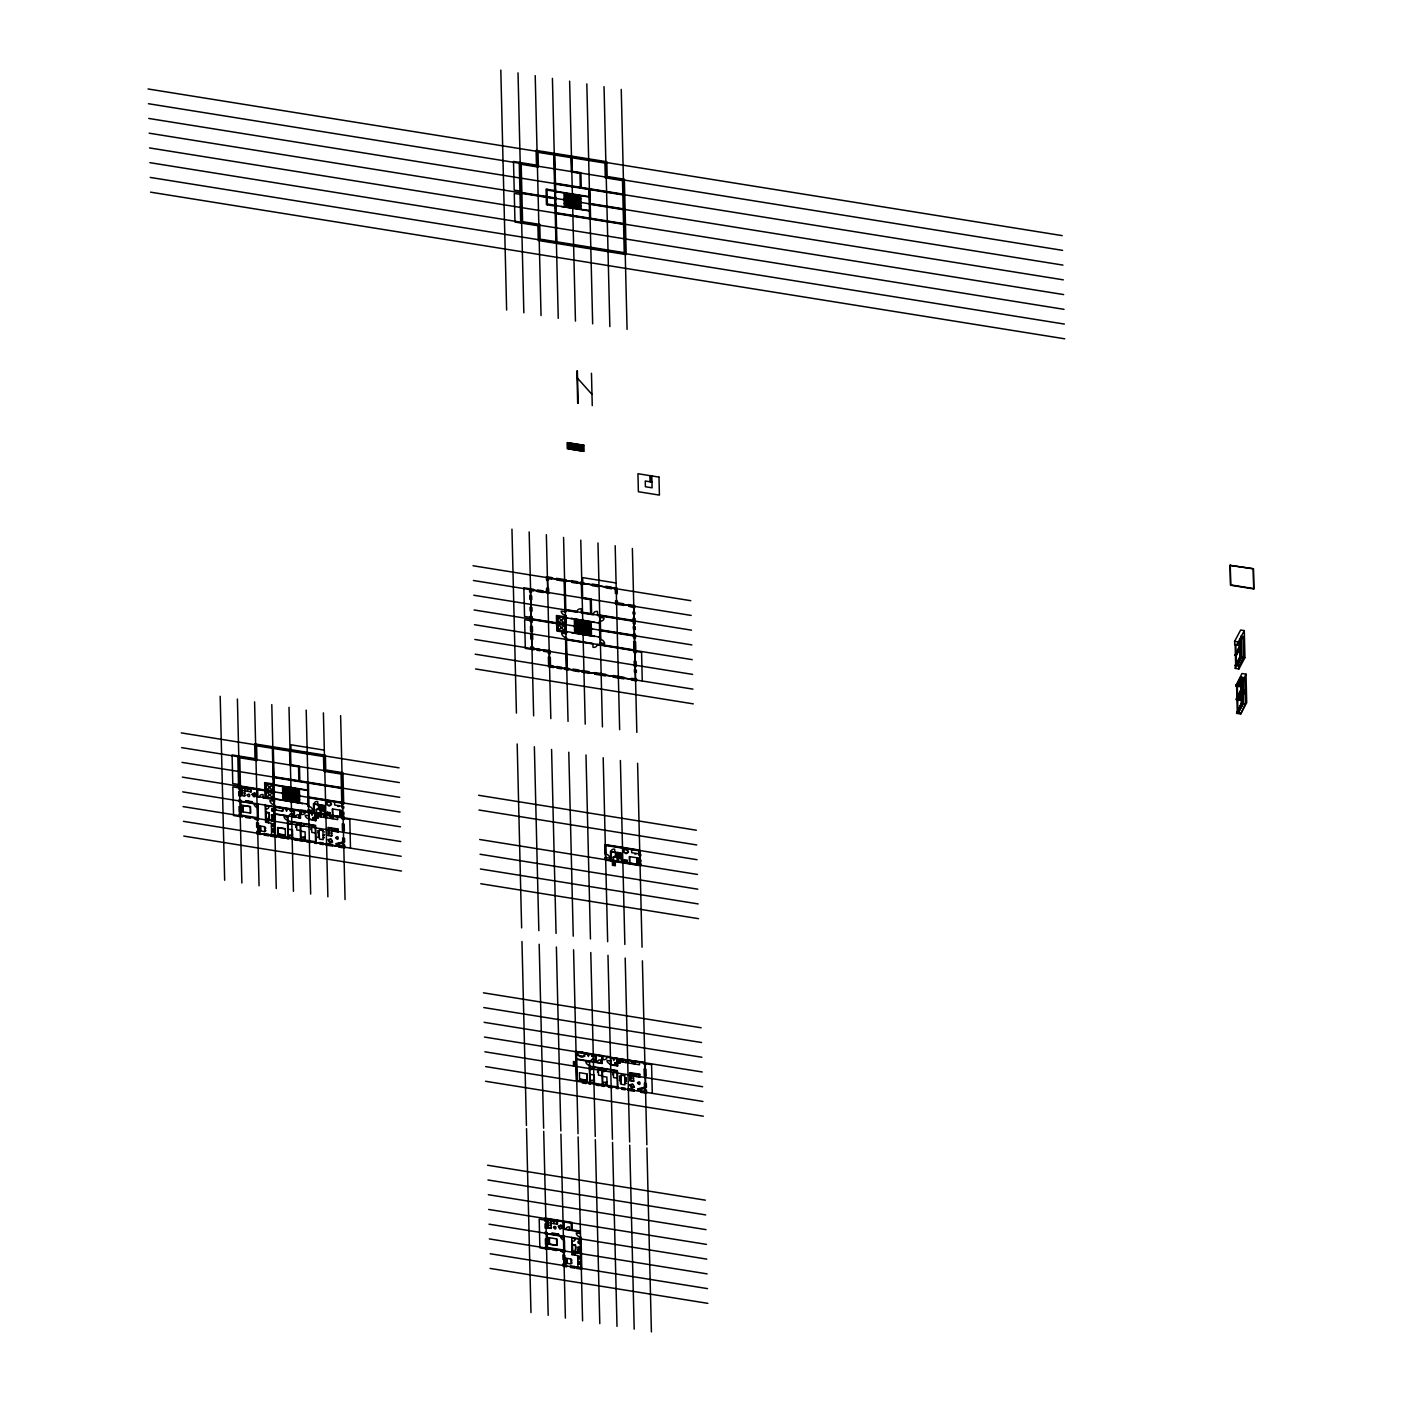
<?xml version="1.0" encoding="UTF-8"?>
<svg xmlns="http://www.w3.org/2000/svg" width="1402" height="1402" viewBox="0 0 1402 1402"><rect width="100%" height="100%" fill="white"/><g stroke="black" fill="none" stroke-linecap="round" stroke-linejoin="round"><path stroke-width="1.5" d="M317.746 837.52L319.095 836.889M324.581 832.087L324.475 831.842M324.651 834.418L324.23 834.961M620.998 1077.262L619.369 1076.21L620.963 1075.895M319.183 830.703L317.711 830.703L318.166 831.982M619.684 1078.12L620.788 1077.928M621.068 1079.978L619.666 1080.311L620.858 1081.31M626.343 1077.7L624.766 1077.858M317.956 832.858L319.008 832.735M619.719 1079.855L619.491 1080.627M1230.115 565.374L1253.441 568.774L1253.756 588.928L1230.606 585.212L1230.115 565.374L1253.441 568.774M1230.606 585.212L1230.29 565.059M1238.93 668.964L1238.86 665.88L1243.521 657.1L1243.013 636.228L1238.352 645.008L1234.706 644.429L1234.619 641.345L1240.647 630.024L1244.293 630.62L1244.941 657.661L1238.93 668.964L1235.285 668.386L1235.215 665.302L1240.332 656.136L1241.699 656.346L1235.285 668.386M1235.18 644.955L1236.529 645.183L1244.293 630.62M1241.085 646.532L1236.406 655.33L1235.039 655.102L1239.578 646.112L1240.945 646.778L1239.596 646.567M1235.039 655.102L1239.964 646.164M1235.425 655.172L1239.964 646.62M1241.068 646.077L1236.108 655.277L1236.336 665.021L1240.875 656.486L1240.647 646.725M1235.933 685.928L1240.612 677.131L1244.713 677.797L1240.034 686.577L1235.933 685.928L1241.927 673.521L1246.027 674.187L1246.711 702.682L1240.7 714.004L1236.599 713.338L1241.243 703.313L1240.945 690.835L1245.046 691.501L1245.344 703.979L1240.7 714.004M1241.313 677.709L1236.634 686.489L1238.001 686.717C1246.063 674.59 1241.331 674.222 1236.617 686.034L1236.914 698.389M1241.839 678.095L1237.318 686.594L1237.598 698.038L1242.119 689.521L1241.892 679.988M1240.034 686.577L1246.027 674.187M1245.046 691.501L1240.367 700.281L1236.266 699.633L1240.91 689.486L1240.752 683.317M1236.266 699.633L1241.594 689.591L1241.436 683.422M1237.265 712.216L1236.95 699.738L1241.629 690.958L1236.967 700.194L1238.334 700.422L1240.192 696.899M1241.261 693.499L1237.651 700.317L1237.931 711.865L1242.452 703.348L1242.26 695.655M1240.367 700.281L1245.011 690.152L1244.713 677.797M1236.599 713.338L1242.61 702.016L1242.523 697.951M1238.614 711.971L1243.276 703.191L1241.927 702.963L1237.247 711.76L1238.614 712.426L1243.294 703.646L1242.996 691.168L1238.334 700.422M272.233 820.503L274.056 817.121L272.146 816.823L272.233 820.503L274.144 820.801L272.146 816.823M574.014 1065.695L575.836 1062.313L573.926 1062.015L574.014 1065.695L575.924 1065.993L573.926 1062.015M578.553 1252.827L580.375 1249.445L578.465 1249.147L578.553 1252.827L580.463 1253.143L578.465 1249.147M317.974 837.134L319.341 836.941M619.509 1078.015L621.016 1077.963M317.798 832.735L319.235 832.77M266.24 789.764L272.794 785.102L272.934 790.833L266.24 789.764L266.1 784.033L272.794 785.102M266.433 797.142L272.969 792.481L273.11 798.211L266.433 797.142L266.292 791.411L272.969 792.481M265.188 805.098L265.609 822.291L268.413 820.293L268.483 822.764L265.556 819.837M558.014 622.611L564.568 617.967L564.708 623.697L558.014 622.611L557.873 616.88L564.568 617.967M558.206 629.989L564.743 625.327L564.883 631.058L558.206 629.989L558.066 624.258L564.743 625.327M291.16 835.785L292.562 834.786L288.304 835.312M330.224 812.669L327.42 814.667L327.367 812.214L330.224 812.669L330.294 815.14L327.367 812.214M303.831 837.8L305.233 836.801L300.957 837.345M627.22 860.32L624.416 862.318L624.346 859.864L627.22 860.32L627.272 862.773L624.346 859.864M592.941 1080.96L594.36 1079.961L590.084 1080.504M605.611 1082.992L607.013 1081.994L602.737 1082.537M572.016 1241.418L571.928 1254.632L574.75 1252.634L574.802 1255.088L571.876 1252.161M254.551 792.743L251.992 794.321M252.185 794.391L254.148 793.637M253.517 796.336L255.462 795.582M253.902 796.914L256.654 795.845M558.119 1226.137L560.87 1225.085M558.522 1226.732L560.467 1225.961M559.836 1228.66L561.799 1227.907L560.677 1226.031M562.991 1228.17L559.801 1228.818M620.052 1079.908L620.841 1079.943M620.21 1082.029L621.121 1082.134M330.854 838.782L327.963 839.605L329.593 842.725L332.677 841.971M329.137 839.973L331.205 839.377M330.276 841.971L332.344 841.375M629.743 1084.797L632.653 1083.974M632.985 1084.57L630.935 1085.166L631.881 1087.076M632.074 1087.146L634.125 1086.568M631.566 1087.987L634.475 1087.163M643.483 1088.162L638.366 1089.301M581.041 206.147L572.542 204.78M591.381 632.46L582.882 631.093M299.607 799.613L291.108 798.246M318.359 834.505L319.288 834.786M281.995 810.812C286.183 807.149 270.831 805.835 276.299 809.9M318.64 834.523L318.394 836.135M148.069 88.974L1062.225 235.624M148.437 103.713L1062.593 250.362M554.491 183.119L622.821 194.089M148.787 118.451L1062.944 265.101M589.874 189.62L622.838 194.913M554.544 185.485L555.507 185.642M554.649 189.568L555.595 189.726M554.666 190.497L546.061 189.112L546.447 204.674L555.052 206.059M555.648 191.268L589.085 196.631M547.043 190.094L554.684 191.32M555.648 191.671L589.103 197.034M564.761 196.192L571.841 197.331M573.067 197.524L580.866 198.786M519.932 191.04L514.201 190.129L513.5 161.458L536.44 165.138L536.09 150.4L606.803 161.738L607.171 176.494L624.363 179.246L626.203 254.586L538.263 240.478L537.912 225.74L514.972 222.059L514.271 193.406L520.019 194.317M521.877 192.582L546.254 196.49M547.201 196.648L554.841 197.875M590.207 203.535L623.189 208.828M149.155 133.19L1063.312 279.839M521.894 193.406L546.272 197.314M547.218 197.454L554.859 198.681M590.224 204.359L623.207 209.652M564.217 203.448L571.297 204.587M547.376 204.009L555.034 205.235M555.981 205.183L556.944 205.744M589.436 210.545L561.238 206.444M555.981 205.603L589.436 210.966M555.104 208.109L556.051 208.267M555.192 212.193L556.156 212.35M590.575 218.274L623.539 223.566M149.506 147.929L1063.662 294.578M555.227 213.437L623.557 224.39M149.874 162.667L1064.03 309.334M150.224 177.423L1064.381 324.072M150.575 192.162L1064.731 338.811M577.063 377.681L591.995 394.418M651.948 482.078L645.253 481.009L645.393 486.739L652.088 487.808L651.807 475.944M1230.763 584.914L1253.931 588.63M1234.619 641.345L1238.264 641.923L1238.352 645.008M1235.039 654.646L1236.406 655.33M1241.559 656.592L1240.192 656.381L1239.859 642.396M1243.521 657.1L1239.876 656.522L1239.526 641.906M1244.941 657.661L1241.296 657.082L1240.893 640.434M1235.653 664.916L1237.037 665.6L1241.699 656.802L1241.191 635.93M1235.215 665.302L1238.86 665.88M1241.156 677.972L1242.523 678.2M616.074 582.987L582.636 577.624L582.759 582.531M1235.916 684.842L1240.016 685.49M551.74 577.554L546.429 576.713L546.517 580.025M556.471 578.325L566.25 579.885M571.841 580.778L577.536 581.707M580.165 582.128L583.723 582.689M592.205 584.056L597.9 584.967M605.857 586.246L611.728 587.175M614.304 587.596L617.16 588.051L617.301 593.765M551.757 578.272L614.321 588.314M473.035 565.76L690.8 600.687M1240.91 689.486L1245.011 690.152M551.775 579.201L548.392 578.658L548.427 580.34M556.506 579.955L566.285 581.532M571.876 582.426L577.571 583.337M580.2 583.758L583.758 584.336M592.257 585.685L597.953 586.597M605.909 587.876L611.763 588.822M614.339 589.243L615.285 589.383L615.39 593.467M1241.646 691.414L1242.996 691.624M1241.489 691.694L1242.855 691.905L1243.136 703.471L1241.769 703.243M1236.231 698.266L1240.332 698.932M533.549 589.331L523.857 587.771L524.558 616.442L530.289 617.353M537.422 589.944L543.222 590.873M546.237 591.364L546.71 588.086M623.802 603.806L617.511 602.79L617.476 601.09M628.587 604.577L634.72 605.559L634.773 607.767M1241.243 703.313L1245.344 703.979M473.403 580.498L691.151 615.425M533.566 590.242L546.254 592.275M623.82 604.718L628.604 605.489M533.584 590.961L531.533 590.628L531.568 592.152M537.457 591.591L543.257 592.52M546.272 592.993L548.743 593.397L548.62 588.402M623.837 605.436L615.636 604.122L615.566 600.792M628.622 606.207L632.863 607.469M1236.564 712.111L1240.665 712.759M564.848 609.432L577.011 611.395M581.462 612.096L593.239 613.988M597.673 614.707L633.178 620.403M473.753 595.237L691.501 630.164M577.028 612.201L565.812 610.413L565.847 611.78M581.48 612.919L593.256 614.812M597.69 615.531L599.267 615.776L599.302 617.213M600.214 615.934L633.196 621.226M565.584 611.868L561.15 611.149A4.346 3.382 28 0 0 565.392 615.373M599.565 617.248L604.017 618.089A4.346 3.382 28 0 1 599.933 620.981L599.986 617.318M564.988 615.881L565.952 616.039M565.024 616.81L557.365 615.583L557.751 631.145L565.392 632.372M565.987 617.581L566.951 618.142L566.005 617.984M594.185 622.102L571.245 618.422L598.496 623.049M599.443 622.944L598.479 622.786L599.443 623.347M557.4 616.407L565.041 617.634M566.951 617.879L571.245 618.685M575.1 622.506L582.198 623.645M583.425 623.837L591.206 625.082M532.217 618.895L556.594 622.803M557.558 622.944L565.199 624.17M600.564 629.848L633.529 635.141M474.121 609.975L691.869 644.902M532.252 619.702L556.612 623.61M557.575 623.767L565.216 624.994M600.582 630.672L633.546 635.965M530.359 620.63L524.628 619.702L525.329 648.372L534.267 649.809M574.575 629.761L581.655 630.9M566.32 631.496L594.536 636.438L571.595 632.758M599.776 636.858L598.829 636.718L599.793 637.279M557.733 630.322L565.374 631.548M594.518 636.158L598.829 636.981M566.338 631.899L567.302 632.057M600.091 639.189L600.529 639.382A4.346 3.382 28 0 1 604.63 643.588L600.179 642.87L600.529 639.259M565.777 637.507L565.777 637.507A4.346 3.382 28 0 1 561.676 633.178L566.128 633.774M565.549 638.506L566.496 638.664M600.915 644.587L633.897 649.88M474.472 624.714L692.22 659.641M565.584 639.733L592.923 643.904M633.914 650.703L597.094 644.569A4.346 3.382 28 0 1 593.011 647.338L592.923 643.536L566.513 639.067L566.478 637.612M635.825 651.422L641.573 652.333L642.256 681.004M534.232 648.162L532.9 646.883M536.896 648.6L539.945 649.091M543.59 649.669L550.127 650.721L550.215 653.735M534.25 648.881L543.608 650.388M474.84 639.452L692.588 674.397M536.931 650.23L539.98 650.721M543.625 651.317L548.27 652.053L548.287 653.42M553.51 665.95L550.495 665.459L550.303 657.31M556.962 666.493L561.606 667.247M564.515 667.72L568.634 668.368M572.945 669.069L579.114 670.051M581.848 670.489L588.945 671.628M594.781 672.574L605.664 674.309M613.042 675.501L619.404 676.518M620.806 676.745L623.96 677.254M631.268 678.428L634.58 678.621M475.19 654.191L692.938 689.136M553.527 666.861L631.286 679.339M553.545 667.58L548.62 666.791L548.375 657.012M556.997 668.141L561.641 668.877M564.568 669.35L568.669 670.016M572.997 670.699L579.166 671.698M581.883 672.136L588.98 673.275M594.816 674.204L605.699 675.957M613.077 677.131L619.439 678.147M620.841 678.375L623.995 678.883M631.303 680.058L636.543 680.899L636.508 678.918M475.541 668.947L693.289 703.874M324.318 750.14L290.862 744.777L290.985 749.684M181.261 732.895L399.027 767.84M181.629 747.634L399.377 782.579M478.608 795.284L696.356 830.212M273.075 776.585L341.405 787.556M181.98 762.39L399.728 797.317M478.976 810.023L696.724 844.95M308.458 783.07L341.422 788.362M273.127 778.934L274.073 779.091M273.215 783.035L274.179 783.192M273.25 783.963L265.591 782.737L265.977 798.281L273.618 799.508M265.626 783.543L273.267 784.769M274.214 784.717L307.669 790.097M274.231 785.138L307.669 790.5M283.327 789.659L290.424 790.798M291.651 790.991L299.432 792.235M238.515 784.507L232.785 783.578L232.084 754.924L255.024 758.605L254.656 743.866L325.387 755.205L325.737 769.943L342.947 772.712L343.718 804.187M240.461 786.031L264.82 789.939M265.784 790.097L273.425 791.324M308.79 797.002L341.755 802.294M182.348 777.129L400.096 812.056M604.823 844.898L697.074 859.706M240.478 786.855L264.838 790.763M265.802 790.921L273.443 792.148M308.808 797.826L341.773 803.101M605.787 845.459L638.769 850.751M241.004 787.328L250.993 788.923M625.204 848.964L626.431 849.156M625.257 849.034L626.396 849.226M241.968 788.099L250.275 789.431L251.063 791.937M639.978 851.838L639.557 854.116M238.585 787.784L232.855 786.855L233.556 815.526L242.493 816.963M341.86 806.185L334.692 805.028L334.605 801.962M638.839 853.818L631.671 852.679L631.601 849.594M241.88 790.395L247.418 791.271M247.821 791.341L250.485 791.762M282.801 796.914L289.881 798.053M337.672 806.255L338.898 806.448M634.668 853.906L635.895 854.098M328.331 805.782L329.558 805.992M625.31 853.432L626.536 853.625M640.083 855.798L639.698 859.812M321.566 813.738L321.356 804.923L313.47 803.661L313.68 812.477M614.865 852.083L610.466 851.312L610.676 860.109M614.847 852.013L621.209 853.135L621.419 861.844M321.356 805.028L324.23 805.484L324.44 814.194M241.933 792.708L244.614 793.146M313.96 804.152L320.41 805.414M321.531 805.396L323.722 805.747L323.792 808.2L321.584 807.85M610.939 851.803L617.406 853.064M318.885 805.431L319.989 807.184L318.937 807.026M615.881 853.064L616.968 854.834L615.916 854.659M620.473 853.555L618.983 853.31L619.018 855.36L620.525 855.606M274.547 798.649L302.762 803.574L274.564 799.052M308.002 804.012L307.056 803.854L308.019 804.415M265.959 797.475L273.6 798.702M302.744 803.311L307.056 804.117M265.013 797.72L257.845 796.581L257.67 789.624M263.085 797.773L265.031 798.141L264.645 782.579M244.929 795.495L242.143 795.057L241.827 788.187M318.745 807.254L320.462 807.517M340.3 810.794L341.422 810.969M615.741 854.887L617.458 855.167M638.401 858.62L637.279 858.427L637.191 860.477M320.234 807.973L317.763 808.376L320.269 809.41M321.426 808.148L324.3 808.603M617.231 855.623L614.742 856.009L617.266 857.06M618.422 855.798L621.296 856.254M241.197 795.512L244.807 796.091L244.807 793.339M308.405 809.953L312.856 810.549A4.346 3.382 28 0 0 308.615 806.308L308.317 806.273M605.313 853.783L605.822 857.656M274.354 801.155L274.441 804.958M274.354 801.278L269.92 800.56A4.346 3.382 28 0 0 274.161 804.801M340.353 812.967L341.475 813.16L341.562 811.11M637.332 860.618L638.453 860.793L638.558 858.76M316.414 809.234L320.339 809.865M613.41 856.885L617.318 857.516M321.496 810.601L324.353 811.075M618.475 858.252L621.349 858.707M340.371 813.843L341.492 814.019M638.471 861.669L637.367 861.476L637.262 863.527M640.223 861.95L640.258 863.474M605.401 857.463L609.835 858.182A4.346 3.382 28 0 0 605.594 853.958M340.423 816.034L341.545 816.209M637.419 863.667L638.523 863.842L638.629 861.809M273.776 805.659L274.722 805.817M316.729 812.757L320.375 813.335L320.287 810.233M613.726 860.407L617.353 860.986L617.283 857.866M301.027 810.444L274.739 806.22L274.704 805.011M305.461 811.145L308.195 811.583L308.142 809.9M309.141 811.74L342.123 817.033M606.137 859.391L639.102 864.666M182.698 791.867L400.446 826.794M479.694 839.5L697.442 874.445M301.027 811.039L305.478 811.74M240.829 801.593L257.547 804.275L257.88 817.787M301.044 811.25L265.679 805.589L266.012 819.504L271.743 820.433M305.478 811.968L342.141 817.857M605.909 860.162L639.119 865.49L638.944 858.129L629.393 856.587L629.551 863.141M257.968 804.713L254.218 804.1A3.698 2.892 28 0 0 257.828 807.71M265.276 805.764L269.026 806.483A3.698 2.892 28 0 1 265.574 808.954M285.693 809.252L287.182 809.497M301.044 811.74L305.496 812.459L305.461 810.707L301.009 810.005L301.255 814.492A4.346 3.382 28 0 0 305.338 811.6L305.321 811.355M311.156 813.318L312.646 813.546M344.051 818.558L349.799 819.487L350.482 848.14M330.592 816.612L332.975 816.998M290.459 811.197L292.597 811.53M330.627 817.892L333.01 818.277M272.146 808.884L273.863 809.164M272.339 809.164L273.425 810.934L272.374 810.759M274.827 809.9L282.959 811.215L282.889 808.341M240.916 805.046L250.467 806.571L250.625 813.125L241.074 811.6M308.948 815.841L305.198 815.245A3.698 2.892 28 0 0 308.808 818.838M317.851 817.629L315.941 817.313L317.763 813.931L317.851 817.629L315.853 813.633L316.028 820.801M614.847 865.262L612.937 864.964L614.759 861.582L614.847 865.262L612.849 861.284L612.937 865.367M242.599 806.045L241.495 805.87L241.389 807.903M313.277 817.366L314.994 817.646M315.468 817.646L318.342 818.12L318.236 813.616M272.181 810.987L273.916 811.267M313.47 817.664L314.574 819.416L313.522 819.259M241.547 808.06L242.651 808.235M314.907 813.475L315.064 820.643L309.018 818.873M313.329 819.487L315.047 819.749M265.837 812.144L269.184 812.669L269.359 819.627M274.915 813.791L300.484 817.892M308.615 819.206L315.064 820.24M241.565 808.919L242.686 809.094M274.932 814.212L289.127 816.122A3.698 2.892 28 0 1 292.597 813.773L292.825 817.068M292.668 816.98L295.436 817.436A3.698 2.892 28 0 1 298.906 814.79L298.976 817.997L300.501 818.312L300.308 810.724M273.758 814.544L271.269 814.948L273.793 815.999M287.778 817.103L284.028 816.507A3.698 2.892 28 0 0 287.638 820.1M241.617 811.11L242.739 811.285M274.512 816.788L271.655 816.332L271.76 820.836M337.952 829.003L327.963 827.408L328.015 835.452M328.944 828.179L337.251 829.511L337.461 831.929M258.354 817.874L241.162 815.105L240.793 800.156M266.012 819.101L272.216 820.1M300.168 824.394L296.593 823.833L296.733 829.966L300.326 830.545M315.222 826.812L311.647 826.234L311.787 832.385L315.38 832.963M183.066 806.606L400.814 841.533M480.045 854.256L697.793 889.183M328.857 830.475L334.377 831.351M334.78 831.421L338.022 832.034M245.806 817.489L250.292 818.207M254.375 818.856L256.496 819.802M265.609 822.291L271.34 823.219L271.62 834.681M328.909 832.788L331.573 833.226M271.357 823.78L274.231 824.236M331.906 835.574L329.102 835.136L328.804 828.267M271.41 826.234L274.284 826.689M288.146 829.178L292.457 829.861L292.65 838.045M300.817 831.211L305.11 831.894L305.303 840.096M328.173 835.592L331.783 836.17L331.783 833.419M285.114 828.862L277.824 827.706L277.982 833.857L285.254 835.031M323.056 835.399L324.177 835.715M258.546 825.743L260.124 825.988M323.336 837.572L324.23 837.853M258.722 827.408L260.159 827.636M323.108 837.537L323.95 837.52M258.774 829.038L260.211 829.265M304.304 837.467L304.83 839.605L301.483 839.062L301.43 837.432M258.494 823.027L258.669 830.65L260.246 830.913M278.788 834.278L281.048 834.646M282.345 834.856L284.606 835.206M278.823 835.487L281.083 835.855M282.38 836.048L284.641 836.416M292.159 837.572L288.812 837.029L288.777 835.399M260.316 832.876L258.704 831.649M264.154 833.489L268.641 834.208M270.253 834.453L316.431 841.866M319.761 842.409L323.336 842.97M325.825 843.373L332.414 844.442M338.758 845.459L342.824 846.107L342.789 844.687M270.271 835.066L268.816 835.241M276.439 836.468L280.575 837.134M284.396 837.345L287.13 838.186M288.812 838.045L294.227 838.922M302.446 840.639L306.495 840.885M314.486 842.164L310.648 841.971M319.779 843.023L316.607 842.917M325.842 844.407L323.354 844.004M332.449 845.459L338.793 846.475M183.417 821.344L401.165 856.272M480.413 868.995L698.161 903.922M260.369 834.505L256.846 833.945L256.776 831.333M264.189 835.119L268.676 835.837M270.288 836.1L276.439 837.082M280.593 837.748L284.273 838.343M287.13 838.799L288.689 839.044M294.262 839.938L297.382 840.446M299.45 840.779L302.446 841.253M306.53 841.919L310.525 842.549M314.504 843.198L316.484 843.513M319.796 844.039L323.371 844.617M325.86 845.02L332.467 846.072M338.793 847.088L344.769 848.052L344.699 844.985M183.767 836.083L401.515 871.028M480.763 883.733L698.511 918.661M483.41 992.826L701.158 1027.771M483.778 1007.565L701.526 1042.51M484.128 1022.321L701.876 1057.248M576.52 1051.412L602.807 1055.636M607.241 1056.337L609.975 1056.775M602.825 1056.214L607.259 1056.565M484.479 1037.059L702.227 1071.987M575.591 1052.078L602.825 1056.442M607.276 1057.161L643.921 1063.049M612.937 1058.492L614.427 1058.738M587.473 1054.444L588.963 1054.69M592.24 1056.389L594.378 1056.722M645.148 1064.714L644.78 1068.885M576.608 1055.093L584.739 1056.407L584.669 1053.533M610.729 1061.034L606.978 1060.438A3.698 2.892 28 0 0 610.589 1064.03L610.816 1064.065M619.631 1062.821L617.721 1062.506L619.544 1059.123L619.631 1062.821L617.634 1058.825L617.809 1065.993M615.057 1062.558L616.792 1062.839M617.266 1062.839L620.122 1063.294L620.017 1058.79M615.268 1062.856L616.354 1064.609L615.303 1064.451M615.11 1064.679L616.827 1064.942M576.713 1058.983L602.264 1063.084M610.396 1064.398L616.845 1065.432M576.713 1059.404L602.282 1063.505L602.106 1055.916M610.413 1064.801L616.862 1065.835L616.687 1058.668M576.31 1061.98L573.436 1061.524L573.541 1066.028M589.646 1082.484L589.646 1065.327M589.243 1065.38L590.137 1082.554M589.734 1066.168L617.441 1070.62L617.844 1087.006M629.761 1072.6L639.733 1074.195M589.751 1066.589L616.985 1070.953L617.371 1086.918M639.032 1074.703L630.725 1073.371L630.742 1080.171M645.428 1076.017L645.603 1083.413M601.949 1069.586L598.374 1069.025L598.514 1075.159L602.106 1075.737M617.003 1072.004L613.428 1071.426L613.568 1077.577L617.16 1078.156M484.847 1051.798L702.595 1086.725M630.637 1075.667L636.175 1076.543M636.578 1076.613L639.82 1077.209L639.89 1074.353M630.69 1077.98L633.371 1078.401M619.824 1077.087L620.771 1077.209M624.784 1078.576L626.414 1079.365M630.9 1080.329L633.686 1080.767M624.819 1079.943L625.064 1079.978M589.927 1074.37L594.238 1075.054L594.43 1083.238M602.597 1076.403L606.891 1077.087L607.101 1085.288M629.954 1080.784L633.564 1081.363M624.836 1080.591L626.361 1081.117M624.889 1082.73L626.501 1083.448M620.385 1083.518L621.156 1083.483M645.218 1087.163L645.288 1089.985M606.085 1082.659L606.61 1084.797L603.263 1084.254L603.228 1082.607M579.762 1079.049L587.052 1080.223L586.895 1074.055M582.829 1079.838L580.568 1079.47L580.463 1080.521L582.864 1081.03M584.126 1080.048L586.404 1080.399M584.161 1081.24L586.422 1081.608M593.94 1082.765L590.592 1082.221L590.557 1080.591M618.229 1087.058L576.275 1080.329L575.574 1051.255M621.542 1087.601L625.117 1088.162M627.605 1088.565L634.195 1089.617M640.539 1090.651L644.605 1091.299L644.569 1089.862M485.688 1066.607L702.945 1101.464M582.373 1082.94L586.054 1083.536M588.928 1083.991L590.47 1084.237M596.043 1085.13L599.162 1085.639M601.23 1085.972L604.244 1086.445M608.31 1087.111L612.306 1087.742M616.284 1088.39L618.264 1088.706M621.594 1089.231L625.152 1089.81M627.64 1090.213L634.247 1091.264M640.591 1092.281L646.567 1093.245L646.48 1090.178M485.565 1081.275L703.313 1116.202M487.598 1165.237L705.346 1200.165M487.949 1179.976L705.697 1214.903M488.317 1194.714L706.065 1229.642M488.667 1209.453L706.415 1244.38M546.798 1219.179L571.175 1223.087M557.313 1221.247L547.323 1219.652L547.376 1227.696M548.305 1220.423L556.612 1221.755M544.922 1220.108L539.192 1219.179L539.875 1247.85L548.813 1249.287M548.217 1222.719L553.737 1223.613M554.14 1223.666L557.383 1224.279M548.27 1225.033L550.933 1225.471M572.279 1229.799L579.937 1231.026L579.99 1233.374M571.333 1230.062L564.165 1228.906L564.007 1221.948M579.955 1231.85L572.314 1230.623L572.104 1222.421M548.462 1227.381L551.284 1228.327M547.516 1227.837L551.144 1228.415M552.423 1233.62L558.066 1234.408M580.095 1237.984L581.059 1238.141M489.035 1224.191L706.783 1259.119M547.166 1233.935L563.884 1236.617L564.217 1250.128M564.305 1237.037L560.555 1236.441A3.698 2.892 28 0 0 564.165 1240.034L564.358 1236.284M578.465 1241.208L580.183 1241.489M578.658 1241.506L579.745 1243.259L578.693 1243.101M547.236 1237.37L556.804 1238.912L556.962 1245.449L547.393 1243.924M547.814 1238.194L548.936 1238.369M578.518 1243.329L580.235 1243.592M547.867 1240.384L548.988 1240.56M572.174 1244.468L575.503 1244.994L575.679 1251.968M547.884 1241.243L549.006 1241.436M580.077 1246.886L577.589 1247.272L580.113 1248.323M547.937 1243.434L549.058 1243.609M580.849 1249.112L577.975 1248.656L578.097 1253.16M564.691 1250.198L547.481 1247.447L547.13 1232.481M572.331 1251.425L578.553 1252.424M578.08 1252.757L572.349 1251.828L571.736 1238.229M489.386 1238.93L707.134 1273.875M551.967 1249.182L548.795 1248.253M560.537 1250.549L556.594 1249.515M552.125 1249.813L556.612 1250.531M560.695 1251.197L562.833 1252.126M563.551 1252.249L563.622 1255.053M571.928 1254.632L577.677 1255.544L577.957 1267.005M577.677 1256.104L580.551 1256.56M577.747 1258.558L580.603 1259.014M564.883 1258.067L566.443 1258.33M580.463 1261.747L578.272 1261.397L578.325 1263.85L580.533 1264.201M563.727 1259.644L563.832 1263.658M565.059 1259.732L566.496 1259.96M565.094 1261.362L566.531 1261.607M565.006 1262.992L566.566 1263.237M566.653 1265.2L565.024 1263.973M570.474 1265.813L574.96 1266.532M576.572 1266.795L581.777 1267.618L581.094 1239.368L572.016 1238.281M490.227 1253.756L707.502 1288.613M566.688 1266.83L563.183 1266.269L563.113 1263.675M570.509 1267.443L575.013 1268.162M576.625 1268.424L581.812 1269.266M490.104 1268.424L707.852 1303.352M620.14 1079.312L620.823 1079.295M625.905 1078.699L625.029 1078.611M626.484 1081.433L625.082 1080.627M557.873 616.88L564.708 623.697M558.066 624.258L564.883 631.058M620.034 1059.211L622.961 1062.12L622.891 1059.667L620.087 1061.664L639.487 1064.766L639.417 1062.313M318.236 814.019L321.163 816.928L321.111 814.474L318.307 816.472L337.689 819.592L337.637 817.121M266.1 784.033L272.934 790.833M266.292 791.411L273.11 798.211M561.063 1225.155L563.026 1228.012M558.627 1227.101L559.486 1228.38M254.743 792.813L256.689 795.688M254.34 793.707L255.497 795.407M252.29 794.776L253.166 796.038M633.301 1084.885L634.054 1086.199M629.691 1084.955L631.373 1087.899M331.52 839.693L332.274 841.007M329.084 840.131L330.083 841.883M570.684 194.089L572.997 200.574M571.385 201.537L573.681 208.022L573.611 201.906M570.877 201.45L573.173 207.952M581.567 620.473L583.863 626.974M581.041 620.403L583.337 626.887M581.217 627.763L583.512 634.247M289.793 787.626L292.089 794.11M289.268 787.538L291.563 794.04M289.443 794.916L291.739 801.401M1253.283 569.089L1253.756 588.928M1242.715 679.83L1242.961 689.819M1242.558 680.11L1242.803 689.644M1242.172 683.703L1242.365 691.852M1240.437 638.471L1240.63 646.269L1236.091 654.822L1235.845 645.06M1241.734 695.269L1241.927 703.436M1239.981 642.151L1240.332 656.592L1235.67 665.372L1235.162 644.499M650.843 475.786L651.001 481.938M649.897 475.628L650.037 481.78M652.28 1093.332L651.58 1064.679L645.849 1063.75L645.866 1064.714M634.878 612.376L634.931 614.164M635.036 618.457L635.159 624.03M635.229 626.747L635.299 629.41M635.421 634.247L635.509 638.068M635.597 641.853L635.877 652.929M636.07 661.446L636.193 666.616M636.28 669.963L636.35 672.434M640.749 854.309L640.802 855.798M640.889 860.004L640.942 861.95M640.977 863.579L641.029 865.805M645.971 1069.2L646.147 1076.017M646.322 1083.518L646.41 1087.233M621.244 89.413L627.062 329.365M632.372 548.48L636.841 732.422M637.595 763.266L642.063 947.209M642.396 960.826L646.865 1144.768M646.935 1147.958L651.404 1331.9M633.704 607.592L635.421 678.761M632.968 612.061L633.021 613.866M633.126 618.142L633.248 623.715M633.318 626.431L633.389 629.112M633.511 633.949L633.599 637.77M633.686 641.555L633.949 652.631M634.16 661.148L634.282 666.3M634.37 669.665L634.423 672.119M638.874 855.483L638.751 849.927L605.769 844.652L605.997 853.906M643.956 1064.398L643.904 1062.225L610.957 1057.756M644.061 1068.885L644.237 1075.702M644.412 1083.22L644.499 1086.936M636.806 857.919L636.946 864.158L629.761 863.019L629.603 856.762M639.189 1074.843L639.242 1077.122M636.315 1074.265L636.368 1076.403M628.341 851.207L628.447 852.223M633.441 1073.792L633.564 1078.261M633.564 1078.611L633.704 1081.257M629.621 1072.688L629.813 1080.644M623.207 850.331L623.224 851.4M628.376 1060.543L628.429 1062.996M604.034 86.661L609.852 326.613M615.18 545.711L619.649 729.671M620.385 760.515L624.854 944.457M625.187 958.057L629.656 1141.999M629.726 1145.189L634.195 1329.149M625.502 1060.087L625.572 1062.541M618.352 852.574L618.562 861.371M617.861 852.504L618.072 861.301M617.406 852.837L617.599 861.231M616.968 855.658L617.003 856.937M615.496 852.889L615.548 854.712M615.215 861.249L615.338 865.753L612.464 865.297L612.359 860.793M614.865 852.363L614.637 849.121A3.698 2.892 28 0 0 611.184 851.592L611.184 851.768M613.463 857.253L613.533 860.197M613.217 857.008L613.305 860.372M617.143 1058.335L617.336 1065.906M611.027 851.47L611.149 860.197M615.075 1062.979L615.11 1064.258M614.882 1062.663L614.917 1064.504M614.532 1058.528L613.831 1060.56L612.849 1058.265M612.692 1073.879L612.727 1074.861L612.604 1073.844M589.856 188.797L590.592 219.098M600.196 615.11L600.249 617.371M600.354 621.174L600.792 639.294M600.88 643.097L600.932 645.411M606.085 857.709L606.155 860.197M610.711 1057.704L610.886 1064.872M586.825 83.892L592.66 323.844M597.971 542.96L602.439 726.902M603.193 757.746L607.662 941.688M607.977 955.305L612.446 1139.248M612.534 1142.437L617.003 1326.38M599.39 621.016L599.828 639.137M599.933 642.957L599.968 644.447L597.234 644.587M604.823 844.495L605.051 853.748M605.138 857.551L605.173 859.233M597.69 615.303L597.462 611.465A4.346 3.382 28 0 0 593.379 614.374M591.469 373.265L592.257 405.616M602.948 1055.881L603.053 1059.684A4.346 3.382 28 0 0 607.119 1056.793M581.252 187.412L580.901 172.674L572.296 171.307L571.963 157.795M591.609 613.726L591.241 598.987L582.636 597.602L582.321 584.091M602.632 1068.236L602.842 1071.549A3.698 2.892 28 0 0 606.312 1069.078M602.404 1068.622L602.79 1084.587M580.778 195.702L580.936 201.853M580.971 203.08L581.111 209.213M591.136 622.015L591.276 628.166M591.311 629.393L591.469 635.527M601.616 1055.846L601.791 1063.014M601.931 1068.534L602.317 1084.517M580.288 187.272L579.955 173.34L571.35 171.973L571 157.637M590.645 613.585L590.312 599.653L581.707 598.268L581.357 583.951M579.727 195.544L579.885 201.678M579.92 202.904L580.06 209.056M590.084 621.857L590.224 627.991M590.26 629.218L590.417 635.369M600.915 1063.277L600.687 1059.965A3.698 2.892 28 0 0 597.217 1062.436M578.675 195.369L578.833 201.52M578.868 202.747L579.008 208.88M589.033 621.682L589.19 627.816M589.208 629.042L589.366 635.194M577.624 195.193L577.782 201.345M577.817 202.571L577.957 208.705M587.981 621.507L588.139 627.658M588.157 628.885L588.314 635.018M582.882 445.1L583.039 451.251M576.572 195.036L576.73 201.169M576.765 202.396L576.905 208.547M586.93 621.349L587.087 627.483M587.105 628.709L587.263 634.861M597.55 1071.426L597.585 1072.477M581.83 444.942L581.988 451.076M575.521 194.86L575.679 201.012M575.714 202.239L575.854 208.372M585.878 621.174L586.036 627.325M586.054 628.552L586.211 634.685M596.13 1055.373L596.306 1062.138M580.778 444.767L580.936 450.901M595.657 1055.303L595.815 1062.05M574.47 194.703L574.627 200.836M574.662 202.063L574.802 208.215M584.827 620.998L584.985 627.15M585.002 628.376L585.16 634.51M579.727 444.592L579.885 450.743M594.501 1055.11L594.536 1056.582M594.588 1061.857L594.378 1058.966A3.698 2.892 28 0 0 590.925 1061.419M573.418 194.528L573.576 200.661L571.333 194.51M583.775 620.841L583.933 626.974M583.951 628.201L584.108 634.352L581.865 628.201M594.238 1056.372L592.345 1055.18L592.363 1056.074M577.379 371.004L578.167 403.355M576.905 370.934L577.677 403.285M578.675 444.434L578.833 450.568M569.633 81.141L575.451 321.093M580.778 540.191L585.23 724.151M585.983 754.995L590.452 938.937M590.785 952.536L595.254 1136.479M595.324 1139.668L599.793 1323.628M577.642 444.259L577.782 450.41M571.368 196L571.473 200.328M571.543 203.378L571.648 207.706M581.48 612.692L581.234 608.871A4.346 3.382 28 0 0 577.168 611.763M581.725 622.313L581.83 626.641M581.9 629.673L582.005 634.019M592.03 1054.725L592.065 1056.197M570.263 194.019L570.421 200.171M570.456 201.397L570.596 207.531M576.59 444.084L576.73 450.235M580.621 620.332L580.778 626.466M580.796 627.693L580.954 633.844M575.539 443.926L575.679 450.06M569.23 193.844L569.37 199.995M569.405 201.222L569.545 207.373M579.569 620.157L579.727 626.308M579.745 627.535L579.902 633.669M590.084 1066.291L590.154 1069.498A3.698 2.892 28 0 0 593.624 1067.045M574.487 443.751L574.627 449.902M589.646 1065.45L589.559 1062.173L585.826 1061.7A3.698 2.892 28 0 0 589.418 1065.292M568.178 193.686L568.318 199.82M568.353 201.047L568.493 207.198M578.518 619.999L578.675 626.133M578.693 627.36L578.851 633.511M589.05 1054.479L588.349 1056.495L587.368 1054.216M573.436 443.593L573.576 449.727M567.127 193.511L567.267 199.662M567.302 200.889L567.442 207.023M577.466 619.824L577.624 625.975M577.642 627.202L577.799 633.336M572.384 443.418L572.524 449.551M566.075 193.353L566.215 199.487M566.25 200.714L566.39 206.865M576.415 619.649L576.572 625.8M576.59 627.027L576.748 633.161M587.263 1082.099L587.052 1073.897L579.412 1072.67L579.604 1080.872M565.024 193.178L565.164 199.312M565.199 200.556L565.339 206.69M571.333 443.242L571.473 449.394M575.363 619.491L575.521 625.625M575.539 626.852L575.696 633.003M586.544 1080.556L586.562 1081.503M570.281 443.085L570.421 449.218M563.972 193.003L564.112 199.154M564.147 200.381L564.287 206.515M574.312 619.316L574.47 625.467M574.487 626.694L574.645 632.828M569.23 442.909L569.37 449.061M583.986 1080.136L584.021 1081.1M568.178 442.734L568.318 448.885M582.987 1079.978L583.004 1080.942M554.754 155.026L555.437 183.276M555.683 193.003L555.472 184.1L588.91 189.463L589.611 218.134L556.156 212.771L555.946 203.851M555.788 197.104L555.84 199.767M556.173 213.577L556.874 241.827M565.111 581.339L565.795 609.59M565.935 615.601L566.04 619.316M566.128 623.417L566.198 626.081M566.303 630.164L566.39 633.809M566.531 639.89L567.214 668.141M576.537 1052.236L577.221 1080.486M581.041 1237.335L581.059 1238.544M555.437 192.968L555.543 197.069M555.613 199.715L555.7 203.816M565.795 619.281L565.9 623.364M565.952 626.028L566.058 630.129M552.423 78.372L558.241 318.324M563.569 537.439L568.038 721.382M568.791 752.226L573.243 936.168M573.576 949.785L578.045 1133.727M578.115 1136.917L582.584 1320.859M554.964 192.898L555.069 196.981M555.122 199.645L555.227 203.746M565.321 619.193L565.409 623.294M565.479 625.958L565.584 630.059M580.253 1233.532L576.24 1232.901A4.346 3.382 28 0 0 580.481 1237.125M553.808 154.868L554.719 192.845M554.824 196.946L554.894 199.61M554.982 203.711L555.911 241.687M564.147 581.182L564.901 611.622M564.988 615.443L565.076 619.158M565.181 623.259L565.234 625.923M565.339 630.006L565.427 633.651M565.514 637.472L566.268 668M580.077 1237.177L580.814 1267.478M579.815 1246.921L579.85 1248.201M580.077 1263.921L580.025 1261.87L578.518 1261.625L578.57 1263.675M578.483 1241.629L578.5 1242.908M578.272 1241.331L578.325 1243.153M547.025 189.27L547.393 204.832M556.419 615.425L556.787 630.988M571.525 1237.423L575.363 1238.807A3.698 2.892 28 0 1 571.893 1241.278M571.806 1259.872L571.823 1260.924M571.858 1262.308L571.876 1263.36M569.562 1230.185L569.335 1226.89A3.698 2.892 28 0 0 565.882 1229.344M566.601 1258.47L566.706 1263.132M564.445 1240.209L564.743 1252.424M564.813 1255.368L565.129 1263.009M563.516 1221.861L563.709 1229.239L571.35 1230.465L571.157 1222.281L546.78 1218.373L546.85 1221.598M547.586 580.2L547.779 588.262M549.374 653.595L549.461 657.188M535.213 75.62L541.049 315.573M546.359 534.688L550.828 718.63M551.582 749.474L556.051 933.417M556.384 947.016L560.835 1130.958M560.923 1134.165L565.392 1318.108M562.903 1255.053L563.008 1259.522M557.453 1221.405L557.523 1224.174M556.752 1221.896L556.804 1224.174M556.594 1239.035L556.752 1245.274L549.549 1244.135L549.391 1237.878M553.895 1221.317L553.948 1223.473M551.021 1220.862L551.126 1225.33M551.144 1225.681L551.196 1227.819M549.076 1238.527L549.128 1240.455M549.146 1241.576L549.198 1243.504M548.147 1220.529L548.322 1227.241M547.674 1238.299L547.726 1240.244M547.744 1241.348L547.796 1243.294M531.673 595.885L531.761 599.653M531.954 607.557L532.041 611.219M532.164 616.512L532.304 622.032M532.409 626.554L532.532 631.583M532.62 635.159L532.725 639.382M546.92 1224.156L547.025 1228.52M518.021 72.851L523.84 312.804M529.167 531.919L533.636 715.861M534.372 746.705L538.841 930.648M539.174 944.265L543.643 1128.207M543.713 1131.396L548.182 1315.339M530.499 591.977L531.831 646.708M519.231 162.387L520.703 222.988M529.588 588.682L529.658 591.837M529.763 595.57L529.851 599.337M530.044 607.241L530.131 610.904M530.254 616.197L530.394 621.717M530.499 626.238L530.622 631.268M530.71 634.861L530.815 639.067M530.99 646.567L531.06 649.301M544.87 1218.058L544.94 1221.282M545.01 1223.858L545.115 1228.205M545.203 1232.183L545.255 1233.953M545.378 1238.895L545.501 1244.398M545.553 1246.027L545.606 1248.779M500.812 70.1L506.63 310.052M511.958 529.167L516.427 713.11M517.18 743.954L521.632 927.896M521.965 941.496L526.433 1125.438M526.521 1128.645L530.972 1312.587M343.77 806.658L343.805 808.148M343.911 812.354L343.963 814.299M343.998 815.946L344.086 819.522M344.191 824.008L344.349 830.825M344.541 838.326L344.629 842.041M340.616 715.633L345.067 899.576M341.895 807.85L341.072 774.044L323.862 771.275L323.511 756.537L256.619 745.811L256.969 760.55L239.76 757.781L240.531 789.256M342.176 819.206L341.965 810.479L332.397 808.954L332.554 815.491M342.281 823.693L342.438 830.51M342.631 838.028L342.719 841.743M341.632 814.159L341.685 816.104M340.16 810.899L340.213 812.827M340.23 813.949L340.283 815.876M339.81 810.268L339.967 816.525L332.765 815.368L332.607 809.129M338.11 829.16L338.162 831.929M334.535 829.073L334.587 831.228M333.22 816.63L333.255 818.523L330.399 818.067L330.346 816.174M331.345 803.556L331.468 804.59M331.661 828.617L331.766 833.068M326.21 802.698L326.245 803.749M326.596 815.351L326.648 817.804M323.406 712.864L327.875 896.807M323.722 814.895L323.774 817.348M320.883 804.853L321.093 813.651M320.41 805.186L320.62 813.581M319.971 808.008L320.006 809.287M318.71 805.554L318.727 806.833M318.499 805.239L318.552 807.079M317.728 804.695L317.658 801.488A3.698 2.892 28 0 0 314.188 803.942M316.466 809.62L316.537 812.564M316.221 809.375L316.309 812.722M315.362 813.142L315.555 820.731M316.063 841.813L315.66 825.428L287.953 820.976L287.831 816.279M315.59 841.726L315.205 825.76L287.953 821.397L288.339 837.362M314.048 803.819L314.171 812.547M313.294 817.787L313.329 819.066M312.734 813.335L312.033 815.368L311.051 813.072M313.084 817.489L313.137 819.311M310.823 828.652L310.841 829.704M308.422 782.263L308.755 806.343M308.843 809.9L309.106 819.679M306.197 710.113L310.666 894.055M308.44 812.441L308.615 815.789M308.054 806.097L307.494 782.929L274.038 777.567L274.266 786.469M300.992 823.132L301.062 826.356A3.698 2.892 28 0 0 304.532 823.885M299.835 780.879L299.467 766.14L290.862 764.756L290.547 751.244M300.624 823.43L301.009 839.395M299.362 789.168L299.52 795.302M299.537 796.529L299.695 802.68M299.835 810.654L300.01 817.822M300.151 823.342L300.536 839.325M298.871 780.721L298.538 766.806L289.934 765.422L289.583 751.086M298.311 788.993L298.468 795.144M298.486 796.371L298.644 802.505M299.432 840.166L297.504 839.851M297.259 788.835L297.417 794.969M297.434 796.196L297.592 802.347M296.208 788.66L296.365 794.794M296.383 796.038L296.541 802.172M295.156 788.485L295.314 794.636M295.331 795.863L295.489 801.997M295.857 826.286L295.875 827.268M295.769 826.234L295.787 827.285M294.105 788.327L294.262 794.461M294.28 795.688L294.438 801.839M294.35 810.181L294.508 816.945M293.877 810.111L294.034 816.858M293.053 788.152L293.211 794.303M293.228 795.53L293.386 801.664M292.002 787.994L292.159 794.128M292.177 795.355L292.335 801.506L290.091 795.337M292.72 809.918L292.755 811.39M292.44 811.18L290.565 809.988L290.582 810.882M289.005 707.344L293.456 891.286M289.951 789.449L290.056 793.795M290.126 796.827L290.232 801.155M290.249 809.532L290.284 811.004M288.847 787.486L289.005 793.62M289.022 794.846L289.18 800.998M287.796 787.311L287.953 793.444M287.971 794.689L288.129 800.822M288.146 821.011L288.374 824.323A3.698 2.892 28 0 0 291.826 821.852M286.744 787.135L286.902 793.287M286.919 794.513L287.077 800.647M287.27 809.287L286.569 811.302L285.587 809.024M287.357 816.192L287.866 837.292M285.693 786.978L285.85 793.111M285.868 794.338L286.026 800.489M284.641 786.802L284.799 792.954M284.816 794.18L284.974 800.314M285.465 836.906L285.272 828.705L277.631 827.478L277.824 835.68M283.59 786.645L283.747 792.778M283.765 794.005L283.923 800.156M284.764 835.364L284.781 836.311M282.538 786.469L282.696 792.603M282.713 793.83L282.871 799.981M282.205 834.944L282.24 835.907M281.206 834.786L281.224 835.75M278.647 834.383L278.665 835.329M273.337 748.493L274.021 776.743M274.354 790.553L274.424 793.217M274.529 797.317L274.617 801.208M274.757 807.044L275.44 835.294M271.795 704.593L276.264 888.535M273.548 786.347L273.635 790.448M273.705 793.111L273.811 797.195M272.374 748.335L273.302 786.312M273.408 790.413L273.46 793.059M273.565 797.16L273.653 801.05M273.758 804.853L274.494 835.136M273.495 814.597L273.513 815.876M273.688 829.546L273.74 831.596L272.233 831.351L272.198 829.301M272.146 809.304L272.181 810.566M271.953 808.989L271.988 810.829M265.469 827.548L265.504 828.6L265.381 827.566M265.556 831.035L265.521 829.984L265.469 830.983M264.172 834.505L260.492 833.91M263.225 797.843L263.015 794.548A3.698 2.892 28 0 0 259.545 797.019L257.372 796.914L257.197 789.536M260.264 826.146L260.386 830.808M258.687 825.76L258.809 830.685M258.021 803.942L258.424 820.1M254.586 701.824L259.055 885.766M256.584 822.729L256.689 827.198M251.133 789.063L251.203 791.85M250.415 812.95L250.257 806.711L243.072 805.554L243.212 811.793M247.558 788.993L247.611 791.131M244.684 788.52L244.807 792.989M242.756 806.203L242.791 808.13M242.826 809.252L242.879 811.18M240.864 787.416L241.056 795.372M241.424 809.024L241.459 810.952M240.601 791.832L240.706 796.196M237.394 699.072L241.863 883.015M237.814 755.836L238.62 788.958M238.673 791.517L238.796 795.88M238.883 799.841L238.918 801.611M239.041 806.571L239.181 812.073M239.216 813.703L239.286 816.437M220.184 696.303L224.653 880.246M266.152 813.37C266.38 829.388 273.337 809.182 266.17 813.3M572.489 1245.712C572.629 1261.8 579.727 1241.278 572.489 1245.712M576.853 1053.463C585.3 1064.276 588.332 1047.189 576.87 1053.393M247.155 795.022C250.082 800.156 251.028 791.464 247.173 794.934M335.744 837.642C339.004 842.847 339.056 833.804 335.744 837.642M553.475 1227.346C556.752 1232.568 556.787 1223.525 553.475 1227.346M637.524 1082.835C640.696 1087.987 641.029 1079.084 637.542 1082.73M271.655 825.533L272.584 825.936L271.725 825.428M273.057 824.534L273.986 824.937L273.057 824.534M321.741 809.918L322.653 810.303L321.812 809.813M323.143 808.919L324.055 809.304L323.143 808.919M324.02 816.647L324.949 817.051L324.02 816.647M325.422 815.649L326.28 816.157L325.597 815.473M618.72 857.551L619.649 857.954L618.72 857.551M620.122 856.552L621.051 856.955L620.192 856.447M577.992 1257.857L578.903 1258.26L577.992 1257.857M579.394 1256.858L580.305 1257.261L579.464 1256.753M625.818 1061.84L626.729 1062.243L625.87 1061.735M627.22 1060.841L628.131 1061.244L627.22 1060.841M1241.576 689.136L1236.914 697.933L1238.281 698.599L1242.943 689.363L1241.576 689.136M341.878 842.304L335.832 843.653L336.34 844.67L342.386 843.321L341.878 842.304M341.632 842.865L336.533 843.986L341.685 842.97M643.658 1087.496L637.612 1088.846L638.12 1089.862L644.166 1088.513L643.658 1087.496M604.928 163.07L538.035 152.345L538.386 167.083L521.193 164.332L522.578 221.656L539.788 224.408L540.138 239.146L624.24 252.64L622.488 180.578L605.296 177.826L604.928 163.07M581.339 201.906L563.709 199.084L563.744 200.311L581.357 203.15L581.339 201.906M583.933 445.275L567.127 442.576L567.267 448.71L584.091 451.409L583.933 445.275M658.975 477.083L637.945 473.718L638.383 491.734L659.413 495.099L658.975 477.083M591.679 628.219L574.066 625.397L574.084 626.624L591.714 629.445L591.679 628.219M299.905 795.372L282.293 792.551L282.31 793.777L299.94 796.599L299.905 795.372M329.452 801.506L328.226 801.313L329.4 801.576M330.539 802.435L327.069 801.874L327.139 804.853L330.609 805.414L330.539 802.435M627.518 850.085L624.048 849.524L624.135 852.486L627.588 853.047L627.518 850.085M620.718 853.397L618.51 853.029L618.58 855.5L620.771 855.851L620.718 853.397M323.494 805.905L321.987 805.677L322.039 807.727L323.547 807.955L323.494 805.905M252.255 801.716L245.56 800.63L245.578 801.664L252.272 802.733L252.255 801.716M251.729 802.084L246.086 801.173L251.729 802.084M322.933 830.615L319.165 830.002L319.393 839.062L323.161 839.675L322.933 830.615M264.575 826.707L260.754 826.093L260.877 831L264.698 831.614L264.575 826.707M274.144 829.406L271.953 829.055L272.006 831.509L274.196 831.877L274.144 829.406M635.001 1061.822L632.127 1061.367L632.179 1063.259L635.036 1063.715L635.001 1061.822M634.773 1062.173L632.372 1061.805L632.407 1063.084L634.791 1063.47L634.773 1062.173M624.714 1075.807L620.963 1075.194L621.174 1084.254L624.942 1084.868L624.714 1075.807M558.574 1234.04L551.88 1232.971L551.915 1233.988L558.592 1235.057L558.574 1234.04M570.894 1259.031L567.074 1258.418L567.197 1263.342L571.017 1263.956L570.894 1259.031"/></g></svg>
